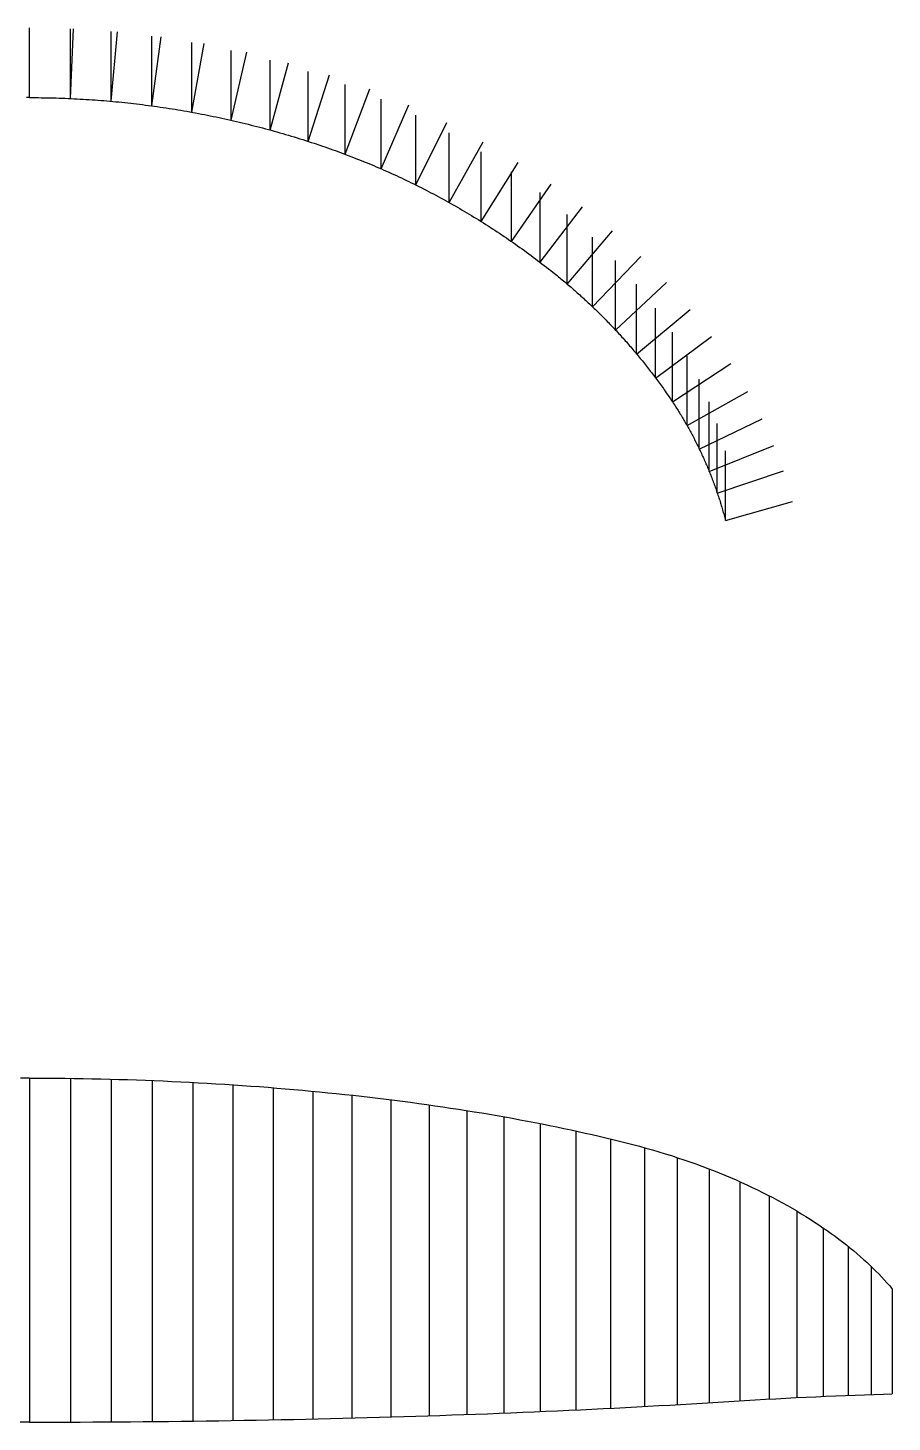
# Model space of a CAD drawing. Extents: x -618 to 618, y -247 to 753.
# Drawn here: x -1 to 618, y -247 to 753 of the extents above; entities that cross this region are included whole.
import ezdxf

# ---------------------------------------------------------------- set-up
doc = ezdxf.new("R2010")
doc.units = 0

msp = doc.modelspace()

# ---------------------------------------------------------------- linework, layer by layer
at = {"layer": 'default', "color": 1, "linetype": 'CONTINUOUS'}
for p, q in [((0, 703.31), (0, 753.31)), ((29.38, 702.65), (29.38, 752.65)), ((58.65, 700.67), (58.65, 750.67)), ((87.69, 697.39), (87.69, 747.39)), ((116.43, 692.83), (116.43, 742.83)), ((144.76, 687.04), (144.76, 737.04)), ((172.59, 680.05), (172.59, 730.05)), ((199.84, 671.93), (199.84, 721.93)), ((226.42, 662.67), (226.42, 712.67)), ((0, 703.31), (-2.14, 703.31)), ((252.18, 652.22), (252.18, 702.22)), ((277.05, 640.63), (277.05, 690.63)), ((300.94, 628.03), (300.94, 678.03)), ((323.79, 614.5), (323.79, 664.5)), ((345.55, 600.17), (345.55, 650.17)), ((366.18, 585.16), (366.18, 635.16)), ((385.63, 569.55), (385.63, 619.55)), ((403.69, 553.28), (403.69, 603.28)), ((420.28, 536.49), (420.28, 586.49)), ((435.37, 519.38), (435.37, 569.38)), ((448.97, 502.17), (448.97, 552.17)), ((461.09, 485.03), (461.09, 535.03)), ((471.52, 467.99), (471.52, 517.99)), ((480.27, 451.23), (480.27, 501.23)), ((487.45, 435), (487.45, 485)), ((493.2, 419.54), (493.2, 469.54)), ((499.06, 400), (499.06, 450)), ((0, 0), (-6.42, -0.01)), ((0, 0), (6.42, -0.01)), ((0, 0), (0, -246.74)), ((6.42, -0.01), (12.83, -0.04)), ((12.83, -0.04), (19.25, -0.08)), ((19.25, -0.08), (25.66, -0.15)), ((25.66, -0.15), (32.07, -0.23)), ((32.07, -0.23), (38.48, -0.33)), ((38.48, -0.33), (44.88, -0.45)), ((44.88, -0.45), (51.28, -0.58)), ((51.28, -0.58), (57.67, -0.74)), ((57.67, -0.74), (64.06, -0.91)), ((64.06, -0.91), (70.44, -1.1)), ((70.44, -1.1), (76.82, -1.31)), ((76.82, -1.31), (83.18, -1.54)), ((83.18, -1.54), (89.54, -1.78)), ((89.54, -1.78), (95.89, -2.05)), ((95.89, -2.05), (102.23, -2.33)), ((102.23, -2.33), (108.56, -2.63)), ((108.56, -2.63), (114.88, -2.95)), ((114.88, -2.95), (121.19, -3.28)), ((121.19, -3.28), (127.48, -3.63)), ((127.48, -3.63), (133.76, -4.01)), ((133.76, -4.01), (140.03, -4.39)), ((140.03, -4.39), (146.29, -4.8)), ((146.29, -4.8), (152.53, -5.23)), ((152.53, -5.23), (158.75, -5.67)), ((158.75, -5.67), (164.96, -6.13)), ((164.96, -6.13), (171.15, -6.6)), ((171.15, -6.6), (177.33, -7.1)), ((177.33, -7.1), (183.49, -7.61)), ((183.49, -7.61), (189.63, -8.14)), ((189.63, -8.14), (195.75, -8.69)), ((195.75, -8.69), (201.85, -9.25)), ((201.85, -9.25), (207.93, -9.84)), ((207.93, -9.84), (213.99, -10.44)), ((213.99, -10.44), (220.03, -11.05)), ((220.03, -11.05), (226.04, -11.69)), ((226.04, -11.69), (232.04, -12.34)), ((232.04, -12.34), (238.01, -13.01)), ((238.01, -13.01), (243.96, -13.69)), ((243.96, -13.69), (249.88, -14.39)), ((249.88, -14.39), (255.78, -15.11)), ((255.78, -15.11), (261.65, -15.84)), ((261.65, -15.84), (267.49, -16.6)), ((267.49, -16.6), (273.31, -17.36)), ((273.31, -17.36), (279.1, -18.15)), ((279.1, -18.15), (284.87, -18.95)), ((284.87, -18.95), (290.6, -19.77)), ((290.6, -19.77), (296.31, -20.6)), ((296.31, -20.6), (301.99, -21.45)), ((301.99, -21.45), (307.63, -22.32)), ((307.63, -22.32), (313.25, -23.2)), ((313.25, -23.2), (318.83, -24.1)), ((318.83, -24.1), (324.39, -25.01)), ((324.39, -25.01), (329.91, -25.94)), ((329.91, -25.94), (335.39, -26.89)), ((335.39, -26.89), (340.85, -27.85)), ((340.85, -27.85), (346.27, -28.82)), ((346.27, -28.82), (351.65, -29.81)), ((351.65, -29.81), (357, -30.82)), ((357, -30.82), (362.31, -31.84)), ((362.31, -31.84), (367.59, -32.88)), ((367.59, -32.88), (372.83, -33.93)), ((372.83, -33.93), (378.04, -35)), ((378.04, -35), (383.2, -36.08)), ((383.2, -36.08), (388.33, -37.18)), ((388.33, -37.18), (393.42, -38.29)), ((393.42, -38.29), (398.47, -39.41)), ((398.47, -39.41), (403.48, -40.55)), ((403.48, -40.55), (408.45, -41.7)), ((408.45, -41.7), (413.38, -42.87)), ((413.38, -42.87), (418.26, -44.05)), ((418.26, -44.05), (423.11, -45.25)), ((423.11, -45.25), (427.91, -46.46)), ((427.91, -46.46), (432.67, -47.68)), ((432.67, -47.68), (437.39, -48.92)), ((437.39, -48.92), (442.06, -50.19)), ((442.06, -50.19), (446.69, -51.5)), ((446.69, -51.5), (451.27, -52.84)), ((451.27, -52.84), (455.81, -54.22)), ((455.81, -54.22), (460.31, -55.62)), ((460.31, -55.62), (464.75, -57.07)), ((464.75, -57.07), (469.15, -58.54)), ((469.15, -58.54), (473.51, -60.04)), ((473.51, -60.04), (477.81, -61.57)), ((477.81, -61.57), (482.07, -63.14)), ((482.07, -63.14), (486.28, -64.73)), ((486.28, -64.73), (490.45, -66.34)), ((490.45, -66.34), (494.56, -67.99)), ((494.56, -67.99), (498.62, -69.66)), ((498.62, -69.66), (502.64, -71.35)), ((502.64, -71.35), (506.6, -73.07)), ((506.6, -73.07), (510.51, -74.81)), ((510.51, -74.81), (514.38, -76.58)), ((514.38, -76.58), (518.19, -78.37)), ((518.19, -78.37), (521.94, -80.18)), ((521.94, -80.18), (525.65, -82.01)), ((525.65, -82.01), (529.3, -83.85)), ((529.3, -83.85), (532.91, -85.72)), ((532.91, -85.72), (536.45, -87.61)), ((536.45, -87.61), (539.95, -89.51)), ((539.95, -89.51), (543.39, -91.43)), ((543.39, -91.43), (546.77, -93.36)), ((546.77, -93.36), (550.1, -95.31)), ((550.1, -95.31), (553.38, -97.28)), ((553.38, -97.28), (556.6, -99.25)), ((556.6, -99.25), (559.76, -101.24)), ((559.76, -101.24), (562.87, -103.25)), ((562.87, -103.25), (565.93, -105.26)), ((565.93, -105.26), (568.92, -107.28)), ((568.92, -107.28), (571.86, -109.32)), ((571.86, -109.32), (574.74, -111.36)), ((574.74, -111.36), (577.57, -113.41)), ((577.57, -113.41), (580.33, -115.46)), ((580.33, -115.46), (583.04, -117.53)), ((583.04, -117.53), (585.69, -119.6)), ((585.69, -119.6), (588.28, -121.68)), ((588.28, -121.68), (590.82, -123.76)), ((590.82, -123.76), (593.29, -125.84)), ((593.29, -125.84), (595.71, -127.93)), ((595.71, -127.93), (598.06, -130.02)), ((598.06, -130.02), (600.36, -132.11)), ((600.36, -132.11), (602.59, -134.21)), ((602.59, -134.21), (604.77, -136.3)), ((604.77, -136.3), (606.88, -138.4)), ((606.88, -138.4), (608.93, -140.49)), ((608.93, -140.49), (610.93, -142.59)), ((610.93, -142.59), (612.86, -144.68)), ((612.86, -144.68), (614.73, -146.77)), ((614.73, -146.77), (616.54, -148.86)), ((616.54, -148.86), (618.29, -150.94)), ((618.29, -150.94), (618.5, -151.2)), ((618.5, -151.2), (618.5, -226.43)), ((527.66, -230.34), (535.03, -229.94)), ((535.03, -229.94), (542.34, -229.56)), ((542.34, -229.56), (549.59, -229.2)), ((549.59, -229.2), (556.8, -228.86)), ((556.8, -228.86), (563.94, -228.53)), ((563.94, -228.53), (571.03, -228.22)), ((571.03, -228.22), (578.06, -227.92)), ((578.06, -227.92), (585.04, -227.63)), ((585.04, -227.63), (591.96, -227.37)), ((591.96, -227.37), (598.81, -227.11)), ((598.81, -227.11), (605.61, -226.87)), ((605.61, -226.87), (612.35, -226.64)), ((612.35, -226.64), (618.5, -226.43)), ((345.26, -240.02), (353.65, -239.68)), ((353.65, -239.68), (361.99, -239.33)), ((361.99, -239.33), (370.3, -238.97)), ((370.3, -238.97), (378.58, -238.6)), ((378.58, -238.6), (386.81, -238.22)), ((386.81, -238.22), (395.01, -237.84)), ((395.01, -237.84), (403.17, -237.44)), ((403.17, -237.44), (411.28, -237.04)), ((411.28, -237.04), (419.36, -236.63)), ((419.36, -236.63), (427.39, -236.22)), ((427.39, -236.22), (435.39, -235.79)), ((435.39, -235.79), (443.33, -235.36)), ((443.33, -235.36), (451.24, -234.92)), ((451.24, -234.92), (459.09, -234.47)), ((459.09, -234.47), (466.91, -234.01)), ((466.91, -234.01), (474.67, -233.55)), ((474.67, -233.55), (482.39, -233.08)), ((482.39, -233.08), (490.06, -232.6)), ((490.06, -232.6), (497.68, -232.11)), ((497.68, -232.12), (505.25, -231.64)), ((505.25, -231.64), (512.77, -231.19)), ((512.77, -231.19), (520.24, -230.76)), ((520.24, -230.76), (527.66, -230.34)), ((0, -246.74), (-9.08, -246.74)), ((0, -246.74), (9.08, -246.74)), ((9.08, -246.74), (18.16, -246.72)), ((18.16, -246.72), (27.24, -246.7)), ((27.24, -246.7), (36.32, -246.67)), ((36.32, -246.67), (45.39, -246.63)), ((45.39, -246.63), (54.46, -246.58)), ((54.46, -246.58), (63.52, -246.52)), ((63.52, -246.52), (72.57, -246.45)), ((72.57, -246.45), (81.62, -246.38)), ((81.62, -246.38), (90.66, -246.29)), ((90.66, -246.29), (99.69, -246.2)), ((99.69, -246.2), (108.72, -246.1)), ((108.72, -246.1), (117.73, -245.99)), ((117.73, -245.99), (126.72, -245.87)), ((126.72, -245.87), (135.71, -245.74)), ((135.71, -245.74), (144.68, -245.6)), ((144.68, -245.6), (153.64, -245.45)), ((153.64, -245.45), (162.58, -245.3)), ((162.58, -245.3), (171.51, -245.13)), ((171.51, -245.13), (180.42, -244.96)), ((180.42, -244.96), (189.31, -244.78)), ((189.31, -244.78), (198.18, -244.58)), ((198.18, -244.58), (207.04, -244.38)), ((207.04, -244.38), (215.87, -244.18)), ((215.87, -244.18), (224.68, -243.96)), ((224.68, -243.96), (233.47, -243.73)), ((233.47, -243.73), (242.23, -243.5)), ((242.23, -243.5), (250.97, -243.26)), ((250.97, -243.26), (259.68, -243.01)), ((259.68, -243.01), (268.37, -242.75)), ((268.37, -242.75), (277.04, -242.48)), ((277.04, -242.48), (285.67, -242.2)), ((285.67, -242.2), (294.28, -241.91)), ((294.28, -241.91), (302.85, -241.62)), ((302.85, -241.62), (311.4, -241.32)), ((311.4, -241.32), (319.91, -241.01)), ((319.91, -241.01), (328.4, -240.69)), ((328.4, -240.69), (336.85, -240.36)), ((336.85, -240.36), (345.26, -240.02))]:
    msp.add_line(p, q, dxfattribs=at)
at = {"layer": 'default', "color": 2, "linetype": 'CONTINUOUS'}
for p, q in [((0, 703.31), (0, 753.31)), ((29.38, 702.65), (31.6, 752.6)), ((58.65, 700.67), (63.15, 750.46)), ((87.69, 697.39), (94.48, 746.92)), ((116.43, 692.83), (125.32, 742.03)), ((144.76, 687.04), (155.9, 735.78)), ((172.59, 680.05), (185.81, 728.27)), ((199.84, 671.93), (215.11, 719.54)), ((226.42, 662.67), (243.99, 709.48)), ((252.18, 652.22), (272.09, 698.08)), ((277.05, 640.63), (299.23, 685.44)), ((300.94, 628.03), (325.35, 671.66)), ((323.79, 614.5), (350.36, 656.86)), ((345.55, 600.17), (374.07, 641.24)), ((366.18, 585.16), (396.59, 624.85)), ((385.63, 569.55), (417.93, 607.72)), ((403.69, 553.28), (438.24, 589.42)), ((420.28, 536.49), (456.86, 570.58)), ((435.37, 519.38), (473.76, 551.42)), ((448.97, 502.17), (489.05, 532.05)), ((461.09, 485.03), (502.77, 512.65)), ((471.52, 467.99), (515.05, 492.6)), ((480.27, 451.23), (525.35, 472.87)), ((487.45, 435), (533.81, 453.73)), ((493.2, 419.54), (540.54, 435.63)), ((499.06, 400), (547.19, 413.57))]:
    msp.add_line(p, q, dxfattribs=at)
at = {"layer": 'default', "color": 3, "linetype": 'CONTINUOUS'}
for p, q in [((0, 703.31), (2.14, 703.31)), ((2.14, 703.31), (4.28, 703.3)), ((4.28, 703.3), (6.42, 703.28)), ((6.42, 703.28), (8.56, 703.25)), ((8.56, 703.25), (10.7, 703.22)), ((10.7, 703.22), (12.84, 703.18)), ((12.84, 703.18), (14.98, 703.14)), ((14.98, 703.14), (17.12, 703.09)), ((17.12, 703.09), (19.26, 703.03)), ((19.26, 703.03), (21.4, 702.96)), ((21.4, 702.96), (23.54, 702.89)), ((23.54, 702.89), (25.68, 702.8)), ((25.68, 702.8), (27.81, 702.72)), ((27.81, 702.72), (29.95, 702.62)), ((29.95, 702.62), (32.09, 702.52)), ((32.09, 702.52), (34.23, 702.41)), ((34.23, 702.41), (36.36, 702.3)), ((36.36, 702.3), (38.5, 702.17)), ((38.5, 702.17), (40.64, 702.04)), ((40.64, 702.04), (42.77, 701.91)), ((42.77, 701.91), (44.91, 701.76)), ((44.91, 701.76), (47.04, 701.61)), ((47.04, 701.61), (49.18, 701.45)), ((49.18, 701.45), (51.31, 701.29)), ((51.31, 701.29), (53.44, 701.12)), ((53.44, 701.12), (55.58, 700.94)), ((55.58, 700.94), (57.71, 700.75)), ((57.71, 700.75), (59.84, 700.56)), ((59.84, 700.56), (61.97, 700.36)), ((61.97, 700.36), (64.1, 700.15)), ((64.1, 700.15), (66.23, 699.94)), ((66.23, 699.94), (68.36, 699.72)), ((68.36, 699.72), (70.49, 699.49)), ((70.49, 699.49), (72.62, 699.25)), ((72.62, 699.25), (74.74, 699.01)), ((74.74, 699.01), (76.87, 698.76)), ((76.87, 698.76), (78.99, 698.51)), ((78.99, 698.51), (81.12, 698.24)), ((81.12, 698.24), (83.24, 697.97)), ((83.24, 697.97), (85.36, 697.7)), ((85.36, 697.7), (87.48, 697.41)), ((87.48, 697.41), (89.6, 697.12)), ((89.6, 697.12), (91.72, 696.83)), ((91.72, 696.83), (93.84, 696.52)), ((93.84, 696.52), (95.96, 696.21)), ((95.96, 696.21), (98.08, 695.89)), ((98.08, 695.89), (100.19, 695.57)), ((100.19, 695.57), (102.3, 695.23)), ((102.3, 695.23), (104.42, 694.89)), ((104.42, 694.89), (106.53, 694.55)), ((106.53, 694.55), (108.64, 694.2)), ((108.64, 694.2), (110.75, 693.84)), ((110.75, 693.84), (112.86, 693.47)), ((112.86, 693.47), (114.97, 693.09)), ((114.97, 693.09), (117.07, 692.71)), ((117.07, 692.71), (119.18, 692.33)), ((119.18, 692.33), (121.28, 691.93)), ((121.28, 691.93), (123.38, 691.53)), ((123.38, 691.53), (125.48, 691.12)), ((125.48, 691.12), (127.58, 690.71)), ((127.58, 690.71), (129.68, 690.28)), ((129.68, 690.28), (131.78, 689.85)), ((131.78, 689.85), (133.87, 689.42)), ((133.87, 689.42), (135.97, 688.98)), ((135.97, 688.98), (138.06, 688.53)), ((138.06, 688.53), (140.15, 688.07)), ((140.15, 688.07), (142.24, 687.61)), ((142.24, 687.61), (144.33, 687.14)), ((144.33, 687.14), (146.41, 686.66)), ((146.41, 686.66), (148.5, 686.17)), ((148.5, 686.17), (150.58, 685.68)), ((150.58, 685.68), (152.66, 685.19)), ((152.66, 685.19), (154.74, 684.68)), ((154.74, 684.68), (156.82, 684.17)), ((156.82, 684.17), (158.9, 683.65)), ((158.9, 683.65), (160.97, 683.13)), ((160.97, 683.13), (163.05, 682.59)), ((163.05, 682.59), (165.12, 682.06)), ((165.12, 682.06), (167.19, 681.51)), ((167.19, 681.51), (169.25, 680.96)), ((169.25, 680.96), (171.32, 680.4)), ((171.32, 680.4), (173.38, 679.83)), ((173.38, 679.83), (175.45, 679.26)), ((175.45, 679.26), (177.51, 678.68)), ((177.51, 678.68), (179.57, 678.1)), ((179.57, 678.1), (181.62, 677.5)), ((181.62, 677.5), (183.68, 676.9)), ((183.68, 676.9), (185.73, 676.3)), ((185.73, 676.3), (187.78, 675.68)), ((187.78, 675.68), (189.83, 675.06)), ((189.83, 675.06), (191.87, 674.44)), ((191.87, 674.44), (193.92, 673.8)), ((193.92, 673.8), (195.96, 673.16)), ((195.96, 673.16), (198, 672.52)), ((198, 672.52), (200.04, 671.86)), ((200.04, 671.86), (202.08, 671.2)), ((202.08, 671.2), (204.11, 670.54)), ((204.11, 670.54), (208.17, 669.18)), ((208.17, 669.18), (210.04, 668.55)), ((210.04, 668.55), (211.9, 667.91)), ((211.9, 667.91), (213.77, 667.27)), ((213.77, 667.27), (215.63, 666.61)), ((215.63, 666.61), (217.49, 665.95)), ((217.49, 665.95), (219.34, 665.29)), ((219.34, 665.29), (221.19, 664.61)), ((221.19, 664.61), (223.05, 663.93)), ((223.05, 663.93), (224.89, 663.25)), ((224.89, 663.25), (226.74, 662.55)), ((226.74, 662.55), (228.58, 661.85)), ((228.58, 661.85), (230.43, 661.15)), ((230.43, 661.15), (232.26, 660.43)), ((232.26, 660.43), (234.1, 659.71)), ((234.1, 659.71), (235.93, 658.99)), ((235.93, 658.99), (237.77, 658.26)), ((237.77, 658.26), (239.59, 657.52)), ((239.59, 657.52), (241.42, 656.77)), ((241.42, 656.77), (243.24, 656.02)), ((243.24, 656.02), (245.06, 655.26)), ((245.06, 655.26), (246.88, 654.49)), ((246.88, 654.49), (248.69, 653.72)), ((248.69, 653.72), (250.51, 652.94)), ((250.51, 652.94), (252.32, 652.16)), ((252.32, 652.16), (254.12, 651.37)), ((254.12, 651.37), (255.93, 650.57)), ((255.93, 650.57), (257.73, 649.76)), ((257.73, 649.76), (259.52, 648.95)), ((259.52, 648.95), (261.32, 648.14)), ((261.32, 648.14), (263.11, 647.31)), ((263.11, 647.31), (264.9, 646.48)), ((264.9, 646.48), (266.68, 645.65)), ((266.68, 645.65), (268.47, 644.8)), ((268.47, 644.8), (270.25, 643.95)), ((270.25, 643.95), (272.02, 643.1)), ((272.02, 643.1), (273.8, 642.23)), ((273.8, 642.23), (275.57, 641.37)), ((275.57, 641.37), (277.33, 640.49)), ((277.33, 640.49), (279.1, 639.61)), ((279.1, 639.61), (280.86, 638.72)), ((280.86, 638.72), (282.62, 637.83)), ((282.62, 637.83), (284.37, 636.93)), ((284.37, 636.93), (286.12, 636.02)), ((286.12, 636.02), (287.87, 635.11)), ((287.87, 635.11), (289.62, 634.19)), ((289.62, 634.19), (291.36, 633.26)), ((291.36, 633.26), (293.1, 632.33)), ((293.1, 632.33), (294.83, 631.39)), ((294.83, 631.39), (296.56, 630.45)), ((296.56, 630.45), (298.29, 629.5)), ((298.29, 629.5), (300.01, 628.54)), ((300.01, 628.54), (301.74, 627.58)), ((301.74, 627.58), (303.45, 626.61)), ((303.45, 626.61), (305.17, 625.64)), ((305.17, 625.64), (306.88, 624.65)), ((306.88, 624.65), (308.59, 623.67)), ((308.59, 623.67), (310.29, 622.67)), ((310.29, 622.67), (311.99, 621.67)), ((311.99, 621.67), (313.69, 620.67)), ((313.69, 620.67), (315.38, 619.66)), ((315.38, 619.66), (317.07, 618.64)), ((317.07, 618.64), (318.75, 617.61)), ((318.75, 617.61), (320.43, 616.58)), ((320.43, 616.58), (322.11, 615.55)), ((322.11, 615.55), (323.79, 614.51)), ((323.79, 614.51), (325.46, 613.46)), ((325.46, 613.46), (327.12, 612.4)), ((327.12, 612.4), (328.79, 611.34)), ((328.79, 611.34), (330.45, 610.28)), ((330.45, 610.28), (332.1, 609.21)), ((332.1, 609.21), (333.75, 608.13)), ((333.75, 608.13), (335.4, 607.04)), ((335.4, 607.04), (337.04, 605.95)), ((337.04, 605.95), (338.68, 604.86)), ((338.68, 604.86), (340.32, 603.76)), ((340.32, 603.76), (341.95, 602.65)), ((341.95, 602.65), (343.58, 601.54)), ((343.58, 601.54), (345.2, 600.42)), ((345.2, 600.42), (346.82, 599.29)), ((346.82, 599.29), (348.44, 598.16)), ((348.44, 598.16), (350.05, 597.03)), ((350.05, 597.03), (351.66, 595.88)), ((351.66, 595.88), (353.26, 594.74)), ((353.26, 594.74), (354.86, 593.58)), ((354.86, 593.58), (356.46, 592.42)), ((356.46, 592.42), (358.05, 591.26)), ((358.05, 591.26), (359.63, 590.09)), ((359.63, 590.09), (361.22, 588.91)), ((361.22, 588.91), (362.79, 587.73)), ((362.79, 587.73), (364.37, 586.54)), ((364.37, 586.54), (365.94, 585.34)), ((365.94, 585.34), (367.5, 584.15)), ((367.5, 584.15), (369.06, 582.94)), ((369.06, 582.94), (370.62, 581.73)), ((370.62, 581.73), (372.17, 580.51)), ((372.17, 580.51), (373.72, 579.29)), ((373.72, 579.29), (375.27, 578.06)), ((375.27, 578.06), (378.34, 575.59)), ((378.34, 575.59), (379.26, 574.85)), ((379.26, 574.85), (380.18, 574.09)), ((380.18, 574.09), (381.1, 573.34)), ((381.1, 573.34), (382.01, 572.59)), ((382.01, 572.59), (382.92, 571.83)), ((382.92, 571.83), (383.83, 571.07)), ((383.83, 571.07), (384.74, 570.3)), ((384.74, 570.3), (385.65, 569.53)), ((385.65, 569.53), (386.55, 568.77)), ((386.55, 568.77), (387.45, 567.99)), ((387.45, 567.99), (388.35, 567.22)), ((388.35, 567.22), (389.25, 566.44)), ((389.25, 566.44), (390.14, 565.66)), ((390.14, 565.66), (391.04, 564.88)), ((391.04, 564.88), (391.93, 564.1)), ((391.93, 564.1), (392.81, 563.31)), ((392.81, 563.31), (393.7, 562.52)), ((393.7, 562.52), (394.58, 561.73)), ((394.58, 561.73), (395.46, 560.93)), ((395.46, 560.93), (396.34, 560.13)), ((396.34, 560.13), (397.22, 559.33)), ((397.22, 559.33), (398.09, 558.53)), ((398.09, 558.53), (398.97, 557.73)), ((398.97, 557.73), (399.84, 556.92)), ((399.84, 556.92), (400.7, 556.11)), ((400.7, 556.11), (401.57, 555.3)), ((401.57, 555.3), (402.43, 554.48)), ((402.43, 554.48), (403.29, 553.66)), ((403.29, 553.66), (404.15, 552.84)), ((404.15, 552.84), (405, 552.02)), ((405, 552.02), (405.86, 551.2)), ((405.86, 551.2), (406.71, 550.37)), ((406.71, 550.37), (407.56, 549.54)), ((407.56, 549.54), (408.4, 548.71)), ((408.4, 548.71), (409.24, 547.87)), ((409.24, 547.87), (410.09, 547.03)), ((410.09, 547.03), (410.92, 546.2)), ((410.92, 546.2), (411.76, 545.35)), ((411.76, 545.35), (412.59, 544.51)), ((412.59, 544.51), (413.43, 543.66)), ((413.43, 543.66), (414.25, 542.81)), ((414.25, 542.81), (415.08, 541.96)), ((415.08, 541.96), (415.91, 541.11)), ((415.91, 541.11), (416.73, 540.25)), ((416.73, 540.25), (417.55, 539.39)), ((417.55, 539.39), (418.36, 538.53)), ((418.36, 538.53), (419.18, 537.67)), ((419.18, 537.67), (419.99, 536.8)), ((419.99, 536.8), (420.8, 535.93)), ((420.8, 535.93), (421.6, 535.06)), ((421.6, 535.06), (422.41, 534.19)), ((422.41, 534.19), (423.21, 533.32)), ((423.21, 533.32), (424.01, 532.44)), ((424.01, 532.44), (424.81, 531.56)), ((424.81, 531.56), (425.6, 530.68)), ((425.6, 530.68), (426.39, 529.79)), ((426.39, 529.79), (427.18, 528.91)), ((427.18, 528.91), (427.97, 528.02)), ((427.97, 528.02), (428.75, 527.13)), ((428.75, 527.13), (429.53, 526.23)), ((429.53, 526.23), (430.31, 525.34)), ((430.31, 525.34), (431.09, 524.44)), ((431.09, 524.44), (431.86, 523.54)), ((431.86, 523.54), (432.63, 522.64)), ((432.63, 522.64), (433.4, 521.73)), ((433.4, 521.73), (434.16, 520.83)), ((434.16, 520.83), (434.93, 519.92)), ((434.93, 519.92), (435.69, 519.01)), ((435.69, 519.01), (436.44, 518.09)), ((436.44, 518.09), (437.2, 517.18)), ((437.2, 517.18), (437.95, 516.26)), ((437.95, 516.26), (438.7, 515.34)), ((438.7, 515.34), (439.45, 514.42)), ((439.45, 514.42), (440.19, 513.49)), ((440.19, 513.49), (440.93, 512.57)), ((440.93, 512.57), (441.67, 511.64)), ((441.67, 511.64), (442.41, 510.71)), ((442.41, 510.71), (443.14, 509.78)), ((443.14, 509.78), (443.88, 508.84)), ((443.88, 508.84), (444.6, 507.9)), ((444.6, 507.9), (445.33, 506.96)), ((445.33, 506.96), (446.05, 506.02)), ((446.05, 506.02), (446.77, 505.08)), ((446.77, 505.08), (447.49, 504.14)), ((447.49, 504.14), (448.2, 503.19)), ((448.2, 503.19), (448.92, 502.24)), ((448.92, 502.24), (449.63, 501.29)), ((449.63, 501.29), (450.33, 500.33)), ((450.33, 500.33), (451.04, 499.38)), ((451.04, 499.38), (451.74, 498.42)), ((451.74, 498.42), (452.44, 497.46)), ((452.44, 497.46), (453.13, 496.5)), ((453.13, 496.5), (453.82, 495.54)), ((453.82, 495.54), (454.51, 494.57)), ((454.51, 494.57), (455.2, 493.6)), ((455.2, 493.6), (455.89, 492.63)), ((455.89, 492.63), (456.57, 491.66)), ((456.57, 491.66), (457.92, 489.71)), ((457.92, 489.71), (458.49, 488.89)), ((458.49, 488.89), (459.05, 488.06)), ((459.05, 488.06), (459.62, 487.23)), ((459.62, 487.23), (460.18, 486.4)), ((460.18, 486.4), (460.73, 485.57)), ((460.73, 485.57), (461.29, 484.73)), ((461.29, 484.73), (461.84, 483.89)), ((461.84, 483.89), (462.38, 483.05)), ((462.38, 483.05), (462.93, 482.21)), ((462.93, 482.21), (463.47, 481.37)), ((463.47, 481.37), (464.01, 480.53)), ((464.01, 480.53), (464.54, 479.68)), ((464.54, 479.68), (465.08, 478.83)), ((465.08, 478.83), (465.61, 477.98)), ((465.61, 477.98), (466.13, 477.13)), ((466.13, 477.13), (466.66, 476.27)), ((466.66, 476.27), (467.18, 475.42)), ((467.18, 475.42), (467.7, 474.56)), ((467.7, 474.56), (468.21, 473.7)), ((468.21, 473.7), (468.72, 472.84)), ((468.72, 472.84), (469.23, 471.97)), ((469.23, 471.97), (469.74, 471.11)), ((469.74, 471.11), (470.24, 470.24)), ((470.24, 470.24), (470.74, 469.37)), ((470.74, 469.37), (471.23, 468.5)), ((471.23, 468.5), (471.73, 467.63)), ((471.73, 467.63), (472.22, 466.76)), ((472.22, 466.76), (472.7, 465.88)), ((472.7, 465.88), (473.19, 465)), ((473.19, 465), (473.67, 464.12)), ((473.67, 464.12), (474.15, 463.24)), ((474.15, 463.24), (474.62, 462.36)), ((474.62, 462.36), (475.09, 461.48)), ((475.09, 461.48), (475.56, 460.59)), ((475.56, 460.59), (476.03, 459.7)), ((476.03, 459.7), (476.49, 458.81)), ((476.49, 458.81), (476.95, 457.92)), ((476.95, 457.92), (477.4, 457.03)), ((477.4, 457.03), (477.86, 456.14)), ((477.86, 456.14), (478.31, 455.24)), ((478.31, 455.24), (478.75, 454.34)), ((478.75, 454.34), (479.2, 453.45)), ((479.2, 453.45), (479.64, 452.55)), ((479.64, 452.55), (480.07, 451.64)), ((480.07, 451.64), (480.51, 450.74)), ((480.51, 450.74), (480.94, 449.84)), ((480.94, 449.84), (481.36, 448.93)), ((481.36, 448.93), (481.79, 448.02)), ((481.79, 448.02), (482.21, 447.11)), ((482.21, 447.11), (482.63, 446.2)), ((482.63, 446.2), (483.04, 445.29)), ((483.04, 445.29), (483.45, 444.38)), ((483.45, 444.38), (483.86, 443.46)), ((483.86, 443.46), (484.27, 442.54)), ((484.27, 442.54), (484.67, 441.63)), ((484.67, 441.63), (485.06, 440.71)), ((485.06, 440.71), (485.46, 439.79)), ((485.46, 439.79), (485.85, 438.86)), ((485.85, 438.86), (486.24, 437.94)), ((486.24, 437.94), (486.63, 437.01)), ((486.63, 437.01), (487.01, 436.09)), ((487.01, 436.09), (487.39, 435.16)), ((487.39, 435.16), (487.76, 434.23)), ((487.76, 434.23), (488.13, 433.3)), ((488.13, 433.3), (488.5, 432.37)), ((488.5, 432.37), (488.87, 431.44)), ((488.87, 431.44), (489.23, 430.5)), ((489.23, 430.5), (489.59, 429.57)), ((489.59, 429.57), (489.95, 428.63)), ((489.95, 428.63), (490.3, 427.69)), ((490.3, 427.69), (490.65, 426.75)), ((490.65, 426.75), (490.99, 425.81)), ((490.99, 425.81), (491.34, 424.87)), ((491.34, 424.87), (491.67, 423.93)), ((491.67, 423.93), (492.01, 422.98)), ((492.01, 422.98), (492.34, 422.04)), ((492.34, 422.04), (492.67, 421.09)), ((492.67, 421.09), (493, 420.14)), ((493, 420.14), (493.32, 419.2)), ((493.32, 419.2), (493.64, 418.25)), ((493.64, 418.25), (493.96, 417.3)), ((493.96, 417.3), (494.27, 416.34)), ((494.27, 416.34), (494.58, 415.39)), ((494.58, 415.39), (494.88, 414.44)), ((494.88, 414.44), (495.18, 413.48)), ((495.18, 413.48), (495.48, 412.52)), ((495.48, 412.52), (495.78, 411.57)), ((495.78, 411.57), (496.07, 410.61)), ((496.07, 410.61), (496.36, 409.65)), ((496.36, 409.65), (496.65, 408.69)), ((496.65, 408.69), (496.93, 407.73)), ((496.93, 407.73), (497.21, 406.76)), ((497.21, 406.76), (497.48, 405.8)), ((497.48, 405.8), (497.75, 404.84)), ((497.75, 404.84), (498.02, 403.87)), ((498.02, 403.87), (498.29, 402.9)), ((498.29, 402.9), (498.55, 401.94)), ((498.55, 401.94), (498.81, 400.97)), ((498.81, 400.97), (499.06, 400)), ((0, 0), (0, -246.74)), ((29.39, -0.19), (29.39, -246.69)), ((58.73, -0.77), (58.73, -246.55)), ((87.96, -1.72), (87.96, -246.32)), ((117.06, -3.06), (117.06, -245.99)), ((145.97, -4.78), (145.97, -245.58)), ((174.67, -6.89), (174.67, -245.07)), ((203.11, -9.38), (203.11, -244.47)), ((231.26, -12.25), (231.26, -243.79)), ((259.07, -15.52), (259.07, -243.02)), ((286.5, -19.18), (286.5, -242.17)), ((313.51, -23.24), (313.51, -241.24)), ((340.07, -27.71), (340.07, -240.23)), ((366.13, -32.59), (366.13, -239.15)), ((391.65, -37.9), (391.65, -237.99)), ((416.59, -43.65), (416.59, -236.77)), ((440.9, -49.88), (440.9, -235.49)), ((464.51, -56.99), (464.51, -234.15)), ((487.32, -65.13), (487.32, -232.77)), ((509.26, -74.26), (509.26, -231.4)), ((530.25, -84.35), (530.25, -230.2)), ((550.24, -95.4), (550.24, -229.17)), ((569.15, -107.44), (569.15, -228.3)), ((586.9, -120.57), (586.9, -227.56)), ((603.4, -134.98), (603.4, -226.95)), ((618.5, -151.2), (618.5, -226.43))]:
    msp.add_line(p, q, dxfattribs=at)

doc.saveas('drawing.dxf')
